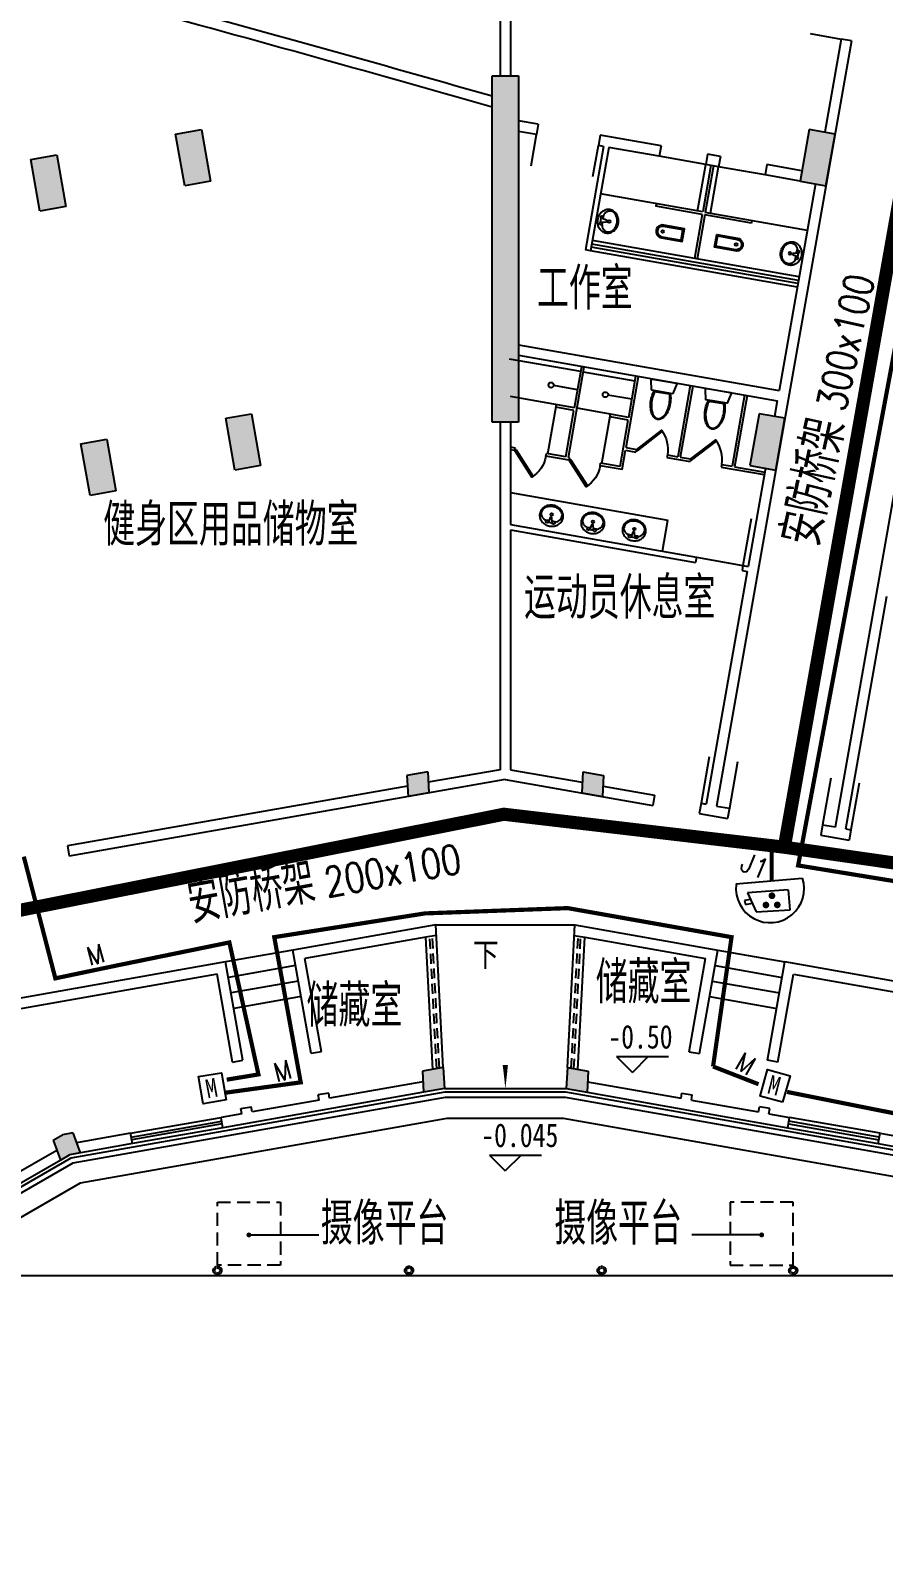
# Model space of a CAD drawing. Extents: x 23317406 to 24383751, y 42324270 to 43451021.
# Drawn here: x 23988326 to 24004574, y 43342326 to 43371489 of the extents above; entities that cross this region are included whole.
import ezdxf

# ---------------------------------------------------------------- set-up
doc = ezdxf.new("R2010")
doc.units = 0
doc.header["$MEASUREMENT"] = 0
doc.linetypes.add('DASHED', pattern=[0.75, 0.5, -0.25])
doc.linetypes.add('HIDDEN', pattern=[9.525, 6.35, -3.175])
doc.layers.get('0').update_dxf_attribs({"linetype": 'CONTINUOUS'})
for name, color, linetype in [('WZ', 7, 'CONTINUOUS'), ('场地', 5, 'CONTINUOUS'), ('墙', 7, 'CONTINUOUS'), ('投影', 9, 'CONTINUOUS'), ('柱填充', 8, 'CONTINUOUS'), ('柱形', 7, 'CONTINUOUS'), ('楼梯', 5, 'CONTINUOUS'), ('汉字', 7, 'CONTINUOUS'), ('监控管线', 11, 'CONTINUOUS'), ('监控设备', 1, 'CONTINUOUS'), ('辅助件', 9, 'CONTINUOUS'), ('门禁管线', 6, 'CONTINUOUS'), ('门禁设备', 6, 'CONTINUOUS'), ('门窗', 7, 'CONTINUOUS')]:
    doc.layers.add(name, color=color, linetype=linetype)
doc.styles.add('ATT', font='txt')
doc.styles.add('HZTXT', font='txt', dxfattribs={"width": 0.9, "bigfont": 'HZTXT'})
doc.styles.add('KSHZ', font='ROMANS.shx', dxfattribs={"height": 800, "bigfont": 'dfhz.shx'})
doc.styles.add('Q1', font='SimSun.ttf', dxfattribs={"width": 0.8, "height": 450})
doc.styles.add('Q200', font='SimSun.ttf', dxfattribs={"width": 0.8, "height": 450})
doc.dimstyles.new('Q2', dxfattribs={"dimscale": 150, "dimtxt": 2.5, "dimasz": 2.5, "dimexe": 0, "dimexo": 0, "dimgap": 0.5, "dimtad": 1, "dimdec": 4, "dimdsep": 46, "dimtxsty": 'Q200', "dimblk1": 'DOTSMALL', "dimblk2": 'DOTSMALL', "dimsah": 1, "dimcen": 2.5, "dimadec": 0, "dimazin": 0, "dimtfac": 1, "dimtdec": 3, "dimtmove": 2, "dimatfit": 3, "dimldrblk": 'DOTSMALL', "dimfxl": 1, "dimtolj": 1, "dimtzin": 10, "dimarcsym": 0})

# ---------------------------------------------------------------- blocks, each defined once
blk = doc.blocks.new('M100')
at = {"layer": '门窗'}
blk.add_line((0, 1000), (0, 0), dxfattribs=at)
blk = doc.blocks.new('A$C23EB7B9D')
at = {"layer": '门窗'}
blk.add_lwpolyline([(600, 181), (591, 209), (19, 29), (28, 0)], close=True, dxfattribs=at)
blk.add_arc((600, 181), 600, 150, 197.529, dxfattribs=at)
blk = doc.blocks.new('WC-3')
for points in [[(382, 218, 0.033558), (397, 269, 0.056391), (412, 405, 0.056391), (397, 541, 0.070142), (358, 644, 0.106098), (290, 721, 0.162033), (225, 743, 0.162033), (161, 721, 0.106098), (93, 644, 0.070142), (54, 541, 0.056391), (38, 405, 0.056391), (54, 269, 0.033558), (69, 218)], [(55, 405, -0.056391), (70, 537, -0.070142), (108, 636, -0.106098), (170, 708, -0.162033), (225, 726, -0.162033), (280, 708, -0.106098), (343, 636, -0.070142), (381, 537, -0.056391), (396, 405, -0.056391), (381, 273, -0.027675), (369, 232), (81, 232, -0.027675), (70, 273, -0.056391)], [(-20, 24, 0.477064), (0, 0), (463, 0, 0.477064), (473, 12), (431, 207, 0.354037), (426, 211), (24, 211, 0.354037), (19, 207)]]:
    blk.add_lwpolyline(points, format="xyb", close=True)
blk = doc.blocks.new('A$C7FE16A13')
at = {"layer": '门窗'}
blk.add_lwpolyline([(517, 587), (532, 561), (15, 257), (0, 283)], close=True, dxfattribs=at)
blk.add_arc((517, 587), 600, 210.4472, 257.9761, dxfattribs=at)
blk = doc.blocks.new('A$C4D630D1B')
at = {"layer": '柱填充', "xscale": -1, "rotation": 325.0332498741019}
blk.add_blockref('A$C7FE16A13', (321, -219), dxfattribs=at)
blk = doc.blocks.new('15PLAV04')
at = {"color": 0, "linetype": 'ByBlock'}
for p, q in [((2.5, -1.5), (2.5, 1.5)), ((7, 0.5), (3, 1.5)), ((4, 1.25), (4, 3.635323)), ((7, -0.5), (7, 0.5)), ((3, -1.5), (7, -0.5)), ((4, -3.628449), (4, -1.25))]:
    blk.add_line(p, q, dxfattribs=at)
blk.add_lwpolyline([(8, 9, 0.109452), (4.986152, 8.332258, 0.102376), (2.343146, 6.363961, 0.093737), (0.622313, 3.491319, 0.088426), (0, 0, 0.088426), (0.622313, -3.491319, 0.093737), (2.343146, -6.363961, 0.102376), (4.986152, -8.332258, 0.109452), (8, -9, 0.109452), (11.013848, -8.332258, 0.102376), (13.656854, -6.363961, 0.093737), (15.377687, -3.491319, 0.088426), (16, 0, 0.088426), (15.377687, 3.491319, 0.093737), (13.656854, 6.363961, 0.102376), (11.013848, 8.332258, 0.109452)], format="xyb", close=True, dxfattribs=at)
for centre in [(3, 2.5), (9, 0), (3, -2.5)]:
    blk.add_circle(centre, 1, dxfattribs=at)
for centre, radius, start, end in [((7, 3.635323), 3, 146.09549, 180), ((11.358035, 0.706347), 8.250845, 143.130102, 146.09549), ((9.915843, 1.787992), 6.448105, 118.911201, 143.130102), ((9, 3.446272), 4.553728, 90, 118.911201), ((9, 3.446272), 4.553728, 61.088799, 90), ((8.084157, 1.787992), 6.448105, 36.869898, 61.088799), ((6.641965, 0.706347), 8.250845, 17.257939, 36.869898), ((4.368267, 0), 10.631733, 0, 17.257939), ((4.368267, 0), 10.631733, 342.742061, 0), ((7, -3.628449), 3, 180, 212.259808), ((9.915843, -1.787992), 6.448105, 212.259808, 241.088799), ((9, -3.446272), 4.553728, 241.088799, 270), ((9, -3.446272), 4.553728, 270, 298.911201), ((8.084157, -1.787992), 6.448105, 298.911201, 323.130102), ((6.641965, -0.706347), 8.250845, 323.130102, 342.742061)]:
    blk.add_arc(centre, radius, start, end, dxfattribs=at)
at = {"color": 0, "linetype": 'ByBlock', "style": 'ATT'}
for tag, p, flags in [('ITEM', (0, -17.5), 3), ('ROOM_NUMBER', (0, -26.5), 1)]:
    blk.add_attdef(tag, p, '', height=6, dxfattribs=dict(at, flags=flags))
blk = doc.blocks.new('_DOTSMALL')
at = {"color": 0, "linetype": 'ByBlock', "const_width": 0.5}
blk.add_lwpolyline([(-0.0625, 0, 1), (0.0625, 0, 1)], format="xyb", close=True, dxfattribs=at)
blk = doc.blocks.new('A$C38CA4F4E')
at = {"layer": 'WZ'}
for p, q in [((1275, 791), (6, 791)), ((216, 608), (351, 229)), ((992, 595), (216, 608)), ((995, 213), (997, 599)), ((264, 474), (147, 468)), ((147, 468), (158, 390)), ((158, 390), (293, 399)), ((351, 229), (995, 213))]:
    blk.add_line(p, q, dxfattribs=at)
at = {"layer": 'WZ', "const_width": 63.8}
for points in [[(576, 349, 1), (513, 340, 1)], [(706, 515, 1), (642, 506, 1)], [(792, 333, 1), (729, 324, 1)]]:
    blk.add_lwpolyline(points, format="xyb", close=True, dxfattribs=at)
at = {"layer": 'WZ'}
blk.add_arc((650, 650), 650, 168.3231, 12.7312, dxfattribs=at)
blk = doc.blocks.new('A$C598A25E8')
at = {"layer": '监控设备', "color": 6}
blk.add_lwpolyline([(525, 73), (86, 0), (0, 518), (439, 591)], close=True, dxfattribs=at)
at = {"layer": '门禁设备', "style": 'Q1', "width": 0.9}
blk.add_text('M', height=360, rotation=10.6583, dxfattribs=at).set_placement((170, 101, -121))

msp = doc.modelspace()

# ---------------------------------------------------------------- hatches: boundary and pattern name
at = {"layer": '柱填充'}
for points in [[(23997620, 43370626.71633), (23997620, 43364026.44335), (23997120, 43364026.44335), (23997120, 43370626.71633)], [(23991580.15561, 43369605.81055), (23991087.75173, 43369518.98646), (23991261.39991, 43368534.1787), (23991753.80378, 43368621.00279)], [(24002986.19622, 43368621.00279), (24003478.60009, 43368534.1787), (24003652.24827, 43369518.98646), (24003159.84439, 43369605.81055)], [(23988503.9382, 43368047.96381), (23988996.34208, 43368134.7879), (23988822.6939, 43369119.59565), (23988330.29002, 43369032.77156)], [(23992216.46666, 43363117.73638), (23992708.87054, 43363204.56047), (23992535.22236, 43364189.36822), (23992042.81848, 43364102.54413)], [(24002697.18152, 43364102.54413), (24002204.77764, 43364189.36822), (24002031.12946, 43363204.56047), (24002523.53334, 43363117.73638)], [(23989459.00318, 43362631.52117), (23989951.40705, 43362718.34525), (23989777.75888, 43363703.15301), (23989285.355, 43363616.32892)]]:
    msp.add_hatch(color=256, dxfattribs=at).paths.add_polyline_path(points)

# ---------------------------------------------------------------- linework, layer by layer
at = {"layer": '场地'}
msp.add_line((24008870, 43347768), (23985870, 43347768), dxfattribs=at)
at = {"layer": '墙', "ltscale": 5000}
for p, q in [((23997270, 43375912.9268), (23997270, 43370626.71633)), ((23997470, 43375856.2989), (23997470, 43370626.71633)), ((24003964.81609, 43371291.64022), (24001394.81722, 43356716.4865)), ((24003767.85454, 43371326.36985), (24003455.28711, 43369553.71602)), ((24003964.81609, 43371291.64022), (24003767.85454, 43371326.36985)), ((23997998.62576, 43369703.53136), (23997620, 43369770.29329)), ((23997998.62584, 43369703.53183), (23997963.89604, 43369506.56982)), ((23997963.89604, 43369506.56982), (23997620, 43369567.20797)), ((23999180.39506, 43369495.15354), (23999145.66535, 43369298.19201)), ((24000337.32481, 43369291.15565), (23999180.39506, 43369495.15354)), ((23999243.92675, 43369280.86587), (23998896.62961, 43367311.2505)), ((23999342.40753, 43369263.50105), (23998995.11038, 43367293.88568)), ((23999243.92675, 43369280.86587), (23999145.66535, 43369298.19201)), ((24000302.5951, 43369094.19412), (23999342.40753, 43369263.50105)), ((24000337.32487, 43369291.15597), (24000302.5951, 43369094.19412)), ((24001223.65178, 43369134.87225), (24001188.92207, 43368937.91072)), ((24001469.85372, 43369091.46021), (24001223.65178, 43369134.87225)), ((24001469.85372, 43369091.46021), (24001435.124, 43368894.49867)), ((24001435.124, 43368894.49867), (24001188.92207, 43368937.91072)), ((24002356.18069, 43368935.17681), (24002321.45098, 43368738.21527)), ((24003020.92593, 43368817.96433), (24002356.18069, 43368935.17681)), ((24002986.19622, 43368621.00279), (24002321.45098, 43368738.21527)), ((24003281.63854, 43368568.90834), (24002587.04425, 43364629.67761)), ((23997620, 43365505.50152), (24002587.04425, 43364629.67761)), ((23997620, 43365302.4162), (24002552.31454, 43364432.71607)), ((24002552.31454, 43364432.71607), (24002500.21997, 43364137.27377)), ((24003659.87979, 43356317.09486), (24005083.79485, 43364392.51843)), ((23997270, 43364026.44335), (23997270, 43357408.53767)), ((23997470, 43364026.44335), (23997470, 43362079.50009)), ((24002326.57139, 43363152.46608), (24001996.63911, 43361281.33148)), ((23997470, 43362079.50009), (24001011.83135, 43361454.97966)), ((23997470, 43361977.95743), (23997470, 43357408.53767)), ((23997470, 43361977.95743), (24000994.4665, 43361356.49889)), ((24001011.83135, 43361454.97966), (24000994.4665, 43361356.49889)), ((24001979.27425, 43361182.85071), (24001197.85567, 43356751.21614)), ((24001898.15827, 43361298.69595), (24001880.79341, 43361200.21518)), ((24001880.79347, 43361200.21553), (24001979.27425, 43361182.85071)), ((24001898.15833, 43361298.6963), (24001996.63911, 43361281.33148)), ((24003856.84134, 43356282.36522), (24004638.25814, 43360714.00011)), ((23997270, 43357408.53767), (23995903.17006, 43357167.52868)), ((23997470, 43357408.53767), (23998836.83066, 43357167.52855)), ((23995506.28867, 43357097.54778), (23989027.9522, 43355955.24227)), ((23997370, 43357223.08505), (23989062.68184, 43355758.28072)), ((23997370, 43357223.08505), (24000178.31821, 43356727.90278)), ((23999233.71205, 43357097.54765), (24000213.04792, 43356924.86432)), ((24000213.04792, 43356924.86432), (24000178.31821, 43356727.90278)), ((24001099.3749, 43356768.58096), (24001064.64518, 43356571.61942)), ((24001064.64518, 43356571.61942), (24001606.29426, 43356476.11207)), ((24001099.3749, 43356768.58096), (24001197.85567, 43356751.21614)), ((24001394.81722, 43356716.4865), (24001641.02153, 43356673.07404)), ((24003413.67549, 43356360.50732), (24003659.87979, 43356317.09486)), ((24003856.84134, 43356282.36522), (24003955.32685, 43356264.99957)), ((24003955.32685, 43356264.99957), (24003920.5973, 43356068.03801)), ((23989027.9522, 43355955.24227), (23989062.68184, 43355758.28072)), ((24003378.94822, 43356163.54535), (24003920.5973, 43356068.03801)), ((23996045.53721, 43354450.98), (23993321.62424, 43353970.68065)), ((23995857.64231, 43354214.76373), (23993553.31543, 43353808.44873)), ((23996056.08304, 43354249.75419), (23995857.64231, 43354214.76373)), ((23995989.46482, 43351699.44107), (23995857.64231, 43354214.76373)), ((23996187.90589, 43351734.43158), (23996045.53721, 43354450.98)), ((23998552.09411, 43351734.43158), (23998694.46343, 43354450.97988)), ((23998683.91756, 43354249.75408), (23998882.35832, 43354214.76362)), ((23998694.46343, 43354450.98), (24001418.3764, 43353970.68065)), ((23998750.53575, 43351699.44097), (23998882.35832, 43354214.76362)), ((23998882.35833, 43354214.76373), (24001186.68521, 43353808.44873)), ((23993668.9206, 43352001.06514), (23993321.62424, 43353970.68065)), ((24001071.08002, 43352001.06503), (24001418.3764, 43353970.68065)), ((23992041.37416, 43353744.93802), (23987992.99841, 43353031.10014)), ((23992371.3057, 43351873.80328), (23992041.37416, 43353744.93802)), ((23993865.88215, 43352035.79478), (23993553.31543, 43353808.44873)), ((24000874.11847, 43352035.79467), (24001186.68521, 43353808.44873)), ((24002368.69494, 43351873.80328), (24002698.62646, 43353744.93791)), ((23991879.14225, 43353513.24683), (23988062.45768, 43352840.26236)), ((23992174.34415, 43351839.07365), (23991879.14225, 43353513.24683)), ((24002565.65649, 43351839.07365), (24002860.85837, 43353513.24672)), ((24002860.85837, 43353513.24672), (24006677.54232, 43352840.26236)), ((23992174.34415, 43351839.07365), (23992371.3057, 43351873.80328)), ((23993865.88215, 43352035.79478), (23993668.9206, 43352001.06514)), ((24000874.11847, 43352035.79467), (24001071.08002, 43352001.06503)), ((24002565.65649, 43351839.07365), (24002368.69494, 43351873.80328)), ((23995812.11609, 43351261.99906), (23991988.79886, 43350587.84507)), ((23995801.57029, 43351463.22487), (23994022.16551, 43351149.4678)), ((23998927.88455, 43351261.99906), (24002751.20178, 43350587.84507)), ((23998938.43035, 43351463.22487), (24000717.83513, 43351149.4678)), ((23992330.62751, 43350952.74667), (23992527.58906, 43350987.47631)), ((23992544.95388, 43350888.99553), (23992527.58906, 43350987.47631)), ((23993825.20396, 43351114.73816), (23992544.95388, 43350888.99553)), ((23994004.80069, 43351247.94857), (23993807.83914, 43351213.21894)), ((23993825.20396, 43351114.73816), (23993807.83914, 43351213.21894)), ((23994022.16551, 43351149.4678), (23994004.80069, 43351247.94857)), ((24000717.83513, 43351149.4678), (24000735.19995, 43351247.94857)), ((24000735.19995, 43351247.94857), (24000932.1615, 43351213.21894)), ((24000914.79668, 43351114.73816), (24000932.1615, 43351213.21894)), ((24000914.79668, 43351114.73816), (24002195.04676, 43350888.99553)), ((24002195.04676, 43350888.99553), (24002212.41158, 43350987.47631)), ((24002409.37313, 43350952.74667), (24002212.41158, 43350987.47631)), ((23992347.99233, 43350854.2659), (23991954.06923, 43350784.80663)), ((23991988.79886, 43350587.84507), (23991954.06923, 43350784.80663)), ((23992347.99233, 43350854.2659), (23992330.62751, 43350952.74667)), ((24002392.00831, 43350854.2659), (24002409.37313, 43350952.74667)), ((24002392.00831, 43350854.2659), (24002785.93141, 43350784.80663)), ((24002751.20178, 43350587.84507), (24002785.93141, 43350784.80663)), ((23990230.65566, 43350480.92231), (23989200.15784, 43350299.21774)), ((23990265.38529, 43350283.96076), (23990230.65566, 43350480.92231)), ((24004474.61535, 43350283.96076), (24004509.34498, 43350480.92231)), ((24004509.34496, 43350480.9222), (24005539.84216, 43350299.21774)), ((23987918.07621, 43349639.21223), (23988824.28079, 43350162.40969)), ((23990265.38529, 43350283.96076), (23989069.61711, 43350073.11457)), ((24004474.61533, 43350283.96065), (24005470.38289, 43350108.37997)), ((23988018.07621, 43349466.00715), (23989069.61711, 43350073.11457))]:
    msp.add_line(p, q, dxfattribs=at)
at = {"layer": '墙'}
for p, q in [((23998995.11038, 43367293.88568), (23998896.62961, 43367311.2505)), ((24001641.02153, 43356673.07404), (24001606.29238, 43356476.10142)), ((24003413.67737, 43356360.51798), (24003378.94822, 43356163.54535))]:
    msp.add_line(p, q, dxfattribs=at)
at = {"layer": '墙', "ltscale": 5000}
for start, end in [(67.1172342395, 67.1172342395), (66.2587266313, 66.2587266313), (64.4772342395, 64.4772342395), (64.9387266313, 64.9387266313)]:
    msp.add_arc((23850578.58196, 42857442.58139), 533172.67138, start, end, dxfattribs=at)
at = {"layer": '墙'}
for centre, radius, start, end in [((23850634.74669, 42857737.27781), 530172.67138, 79.4743453394, 79.4743453394), ((23850639.30178, 42857736.37231), 530172.67138, 78.1227654233, 78.1227654233), ((23850644.55659, 42857735.23786), 530172.67138, 77.5606287088, 77.5606287088), ((23850649.0789, 42857734.18074), 530172.67138, 76.2090487927, 76.2090487927), ((23850578.58196, 42857442.58139), 533322.67138, 74.051653021, 75.6862136079), ((23850578.58196, 42857442.58139), 533122.67138, 74.0455104702, 75.6431692128)]:
    msp.add_arc(centre, radius, start, end, dxfattribs=at)
at = {"layer": '投影', "linetype": 'DASHED', "ltscale": 500}
for points in [[(23991885, 43349168), (23993085, 43349168), (23993085, 43347968), (23991885, 43347968)], [(24002855, 43349168), (24001655, 43349168), (24001655, 43347968), (24002855, 43347968)]]:
    msp.add_lwpolyline(points, close=True, dxfattribs=at)
at = {"layer": '柱填充'}
for points in [[(23995892.62426, 43357368.75449), (23995495.74287, 43357298.77359), (23995913.71586, 43356966.30286), (23995516.83446, 43356896.32197)], [(23998847.37646, 43357368.75437), (23999244.25785, 43357298.77347), (23998826.28486, 43356966.30274), (23999223.16626, 43356896.32184)], [(23996187.90589, 43351734.43158), (23995791.02449, 43351664.45069), (23996208.99748, 43351331.97996), (23995812.11609, 43351261.99906)], [(23998552.09411, 43351734.43158), (23998948.97551, 43351664.45069), (23998531.00252, 43351331.97996), (23998927.88391, 43351261.99906)], [(23988754.82152, 43350353.24747), (23988930.69857, 43350454.79013), (23988893.74006, 43349971.57191), (23989069.61711, 43350073.11457)], [(23988930.69857, 43350454.79013), (23989130.69857, 43350490.05552), (23989069.61711, 43350073.11457), (23989269.61711, 43350108.37997)]]:
    msp.add_solid(points, dxfattribs=at)
at = {"layer": '柱形'}
for p, q in [((23997120, 43364026.44335), (23997120, 43370626.71633)), ((23997120, 43370626.71633), (23997620, 43370626.71633)), ((23997620, 43370626.71633), (23997620, 43364026.44335)), ((23991087.75173, 43369518.98646), (23991580.15561, 43369605.81055)), ((23991261.39991, 43368534.1787), (23991087.75173, 43369518.98646)), ((23991580.15561, 43369605.81055), (23991753.80378, 43368621.00279)), ((24003159.84439, 43369605.81055), (24002986.19622, 43368621.00279)), ((24003652.24827, 43369518.98646), (24003159.84439, 43369605.81055)), ((24003478.60009, 43368534.1787), (24003652.24827, 43369518.98646)), ((23988330.29002, 43369032.77156), (23988822.6939, 43369119.59565)), ((23988822.6939, 43369119.59565), (23988996.34208, 43368134.7879)), ((23988503.9382, 43368047.96381), (23988330.29002, 43369032.77156)), ((23991753.80378, 43368621.00279), (23991261.39991, 43368534.1787)), ((24002986.19622, 43368621.00279), (24003478.60009, 43368534.1787)), ((23988996.34208, 43368134.7879), (23988503.9382, 43368047.96381)), ((23992042.81848, 43364102.54413), (23992535.22236, 43364189.36822)), ((23992216.46666, 43363117.73638), (23992042.81848, 43364102.54413)), ((23992535.22236, 43364189.36822), (23992708.87054, 43363204.56047)), ((24002204.77764, 43364189.36822), (24002031.12946, 43363204.56047)), ((24002697.18152, 43364102.54413), (24002204.77764, 43364189.36822)), ((24002523.53334, 43363117.73638), (24002697.18152, 43364102.54413)), ((23997620, 43364026.44335), (23997120, 43364026.44335)), ((23989285.355, 43363616.32892), (23989777.75888, 43363703.15301)), ((23989459.00318, 43362631.52117), (23989285.355, 43363616.32892)), ((23989777.75888, 43363703.15301), (23989951.40705, 43362718.34525)), ((23992708.87054, 43363204.56047), (23992216.46666, 43363117.73638)), ((24002031.12946, 43363204.56047), (24002523.53334, 43363117.73638)), ((23989951.40705, 43362718.34525), (23989459.00318, 43362631.52117)), ((23995892.62426, 43357368.75449), (23995495.74287, 43357298.77359)), ((23995495.74287, 43357298.77359), (23995516.83446, 43356896.32197)), ((23995892.62426, 43357368.75449), (23995913.71586, 43356966.30286)), ((23998847.37646, 43357368.75437), (23998826.28486, 43356966.30274)), ((23998847.37646, 43357368.75437), (23999244.25785, 43357298.77347)), ((23999244.25785, 43357298.77347), (23999223.16626, 43356896.32184)), ((23995913.71586, 43356966.30286), (23995516.83446, 43356896.32197)), ((23998826.28486, 43356966.30274), (23999223.16626, 43356896.32184)), ((23996187.90589, 43351734.43158), (23995791.02449, 43351664.45069)), ((23995791.02449, 43351664.45069), (23995812.11609, 43351261.99906)), ((23996187.90589, 43351734.43158), (23996208.99748, 43351331.97996)), ((23998552.09411, 43351734.43158), (23998531.00252, 43351331.97996)), ((23998552.09411, 43351734.43158), (23998948.97551, 43351664.45069)), ((23998948.97551, 43351664.45069), (23998927.88391, 43351261.99906)), ((23996208.99748, 43351331.97996), (23995812.11609, 43351261.99906)), ((23998531.00252, 43351331.97996), (23998927.88391, 43351261.99906)), ((23988754.82152, 43350353.24747), (23988930.69857, 43350454.79013)), ((23989130.69857, 43350490.05552), (23988930.69857, 43350454.79013)), ((23989269.61711, 43350108.37997), (23989069.61711, 43350073.11457)), ((23988893.74006, 43349971.57191), (23989069.61711, 43350073.11457))]:
    msp.add_line(p, q, dxfattribs=at)
at = {"layer": '柱形', "ltscale": 1000}
for p, q in [((23989130.69857, 43350490.05552), (23989269.61711, 43350108.37997)), ((23988754.82152, 43350353.24747), (23988893.74006, 43349971.57191))]:
    msp.add_line(p, q, dxfattribs=at)
at = {"layer": '柱形', "linetype": 'DASHED'}
for centre, radius in [((23991885, 43347868), 80), ((23991885, 43347868), 50), ((23995535, 43347868), 80), ((23995535, 43347868), 50), ((23999205, 43347868), 80), ((23999205, 43347868), 50), ((24002855, 43347868), 80), ((24002855, 43347868), 50)]:
    msp.add_circle(centre, radius, dxfattribs=at)
at = {"layer": '楼梯'}
for p, q in [((23996045.53721, 43354450.98), (23998694.46343, 43354450.97988)), ((23993321.62424, 43353970.68065), (23992041.37416, 43353744.93802)), ((24001418.3764, 43353970.68065), (24002698.62648, 43353744.93802)), ((23993373.7187, 43353675.23832), (23992093.46862, 43353449.49569)), ((24001366.28194, 43353675.23832), (24002646.53202, 43353449.49569)), ((23993425.81315, 43353379.79599), (23992145.56307, 43353154.05336)), ((24001314.18749, 43353379.79599), (24002594.43757, 43353154.05336)), ((23993477.9076, 43353084.35367), (23992197.65752, 43352858.61104)), ((24001262.09304, 43353084.35367), (24002542.34312, 43352858.61104)), ((23996208.99748, 43351331.97996), (23998531.00252, 43351331.97996))]:
    msp.add_line(p, q, dxfattribs=at)
at = {"layer": '汉字', "color": 0}
for p, q in [((23999491.25231, 43351941.2605), (24000480.01216, 43351941.2605)), ((23999491.25231, 43351941.2605), (23999791.25231, 43351641.2605)), ((24000091.25231, 43351941.2605), (23999791.25231, 43351641.2605)), ((23997070, 43350066.37599), (23998058.75985, 43350066.37599)), ((23997070, 43350066.37599), (23997370, 43349766.37599)), ((23997670, 43350066.37599), (23997370, 43349766.37599))]:
    msp.add_line(p, q, dxfattribs=at)
msp.add_lwpolyline([(23997370.00032, 43354450.97994, 0, 0, -0.0000000108), (23997370.00032, 43351784.11462, 100, 0, -0.0088812165), (23997370.00032, 43351331.97996, 100, 0, 0)], format="xyseb", dxfattribs=at)
at = {"layer": '监控管线', "color": 0}
msp.add_line((24006747.00159, 43353031.10014), (24002698.62646, 43353744.93791), dxfattribs=at)
at = {"layer": '监控管线', "color": 2, "const_width": 250}
for points in [[(24019090.7904, 43307999.23379), (24022836.3983, 43312515.53166), (24026356.08152, 43322180.89905), (24026292.42422, 43332453.62215), (24023148.31794, 43341851.26224), (24016360.3546, 43349947.57592), (24007486.68719, 43355242.00889), (24002685.44275, 43355931.86111), (24005962.50221, 43374375.84004), (23992616.48831, 43378217.9585), (23976840.75464, 43382171.97166), (23965043.10162, 43384891.0045)], [(24002685.44275, 43355931.86111), (23997343.06288, 43356559.4826), (23987538.22536, 43354613.85569), (23978593.16823, 43349566.1691), (23971930.9036, 43341971.95042), (23968539.24905, 43332346.7492), (23968732.65903, 43322263.56502), (23972000.93915, 43312409.91181), (23975322.13586, 43308128.73699)]]:
    msp.add_lwpolyline(points, dxfattribs=at)
at = {"layer": '监控设备', "color": 1}
for p, q in [((23987317.77147, 43354541.90329), (23997456.61443, 43356509.11436)), ((23997456.61443, 43356509.11436), (24003461.72873, 43355842.04343)), ((24003406.75466, 43355811.84457), (24007409.78388, 43355141.89741))]:
    msp.add_line(p, q, dxfattribs=at)
at = {"layer": '监控设备', "color": 1, "const_width": 80}
msp.add_lwpolyline([(24002446.46045, 43355294.97195), (24002446.46045, 43355851.37797)], dxfattribs=at)
at = {"layer": '辅助件', "ltscale": 5000}
for p, q in [((24001287.40284, 43368920.5459), (24001131.11913, 43368034.21898)), ((24001336.64323, 43368911.86349), (24001180.35951, 43368025.53658)), ((24000244.79215, 43368190.50234), (24000236.10972, 43368141.26196)), ((24001122.4367, 43367984.9786), (24000974.83541, 43367147.89208)), ((24001171.67709, 43367976.29619), (24001024.0758, 43367139.20965)), ((24002066.68643, 43367869.25286), (24002058.004, 43367820.01248))]:
    msp.add_line(p, q, dxfattribs=at)
at = {"layer": '辅助件'}
for p, q in [((24001131.11913, 43368034.21898), (23999186.12381, 43368377.17414)), ((24001122.4367, 43367984.9786), (24000236.10972, 43368141.26196)), ((24002058.004, 43367820.01248), (24001171.67709, 43367976.29619)), ((24003125.35483, 43367682.58143), (24001180.35951, 43368025.53658)), ((23998808.83429, 43364991.24998), (23997450.78408, 43365230.71087)), ((23998571.55519, 43363357.63478), (23998875.4395, 43365081.04834)), ((23998687.28057, 43364301.88455), (23998826.19911, 43365089.73075)), ((23999842.88244, 43364808.91939), (23998858.07468, 43364982.56757)), ((23998748.05743, 43364646.56726), (23998292.58385, 43364726.87955)), ((23999670.7214, 43363544.6071), (23999909.48764, 43364898.71776)), ((23999721.32871, 43364119.55396), (23999860.24725, 43364907.40017)), ((24000894.29539, 43364725.06958), (24000655.52915, 43363370.95892)), ((24000943.53578, 43364716.38717), (24000704.76954, 43363362.27651)), ((23998687.28057, 43364301.88455), (23997470, 43364516.52396)), ((23999782.10557, 43364464.23668), (23999326.63199, 43364544.54896)), ((24001928.34353, 43364542.73899), (24001689.57729, 43363188.62833)), ((24001977.58392, 43364534.05658), (24001738.81768, 43363179.94592)), ((23998177.63209, 43363427.09405), (23998342.59786, 43364362.66141)), ((23998678.59816, 43364252.64416), (23998333.91545, 43364313.42102)), ((23998522.3148, 43363366.31719), (23998678.59816, 43364252.64416)), ((23999721.32871, 43364119.55396), (23998736.52096, 43364293.20214)), ((23999211.68023, 43363244.76346), (23999376.646, 43364180.33083)), ((23999712.6463, 43364070.31358), (23999367.96359, 43364131.09044)), ((23999556.36294, 43363183.9866), (23999712.6463, 43364070.31358)), ((23997562.12724, 43363535.62416), (23997470, 43363551.86868)), ((23997553.44483, 43363486.38377), (23997562.12724, 43363535.62416)), ((23999670.7214, 43363544.6071), (23999867.68295, 43363509.87746)), ((23999867.68295, 43363509.87746), (23999859.00054, 43363460.63707)), ((23997553.44483, 43363486.38377), (23997470, 43363501.09735)), ((23998144.32949, 43363382.19486), (23998153.01189, 43363431.43525)), ((23998587.49297, 43363304.05318), (23998144.32949, 43363382.19486)), ((23998522.3148, 43363366.31719), (23998153.01189, 43363431.43525)), ((23998596.17538, 43363353.29357), (23998571.55519, 43363357.63478)), ((23998587.49297, 43363304.05318), (23998596.17538, 43363353.29357)), ((23999178.37763, 43363199.86428), (23999187.06003, 43363249.10467)), ((23999556.36294, 43363183.9866), (23999187.06003, 43363249.10467)), ((23999596.92092, 43363126.0638), (23999662.03899, 43363495.36671)), ((23999662.03899, 43363495.36671), (23999859.00054, 43363460.63707)), ((24000458.5676, 43363405.68855), (24000449.88519, 43363356.44817)), ((24000449.88519, 43363356.44817), (24000893.04868, 43363278.30649)), ((24000458.5676, 43363405.68855), (24000655.52915, 43363370.95892)), ((24000704.76954, 43363362.27651), (24000901.73109, 43363327.54687)), ((24000901.73109, 43363327.54687), (24000893.04868, 43363278.30649)), ((24001492.61574, 43363223.35797), (24001483.93333, 43363174.11758)), ((24001492.61574, 43363223.35797), (24001689.57729, 43363188.62833)), ((23999596.92092, 43363126.0638), (23999178.37763, 43363199.86428)), ((24001483.93333, 43363174.11758), (24002304.86532, 43363029.36512)), ((24001738.81768, 43363179.94592), (24002313.54775, 43363078.60551)), ((23997470, 43362688.75606), (24000467.43033, 43362160.22822)), ((24000363.24142, 43361569.34357), (24000467.43033, 43362160.22822))]:
    msp.add_line(p, q, dxfattribs=at)
for points in [[(24000388.94529, 43367784.29986, 1), (24000345.53295, 43367538.09797), (24000739.45596, 43367468.63823), (24000782.8683, 43367714.84011)], [(24000384.60405, 43367759.67967, 1), (24000349.87418, 43367562.71816), (24000719.17701, 43367497.59965), (24000753.90688, 43367694.56116)], [(24001792.29702, 43367536.8505, -1), (24001748.88508, 43367290.64855), (24001354.96195, 43367360.10766), (24001398.37389, 43367606.30962)], [(24001787.95583, 43367512.23031, -1), (24001753.22627, 43367315.26874), (24001383.92334, 43367380.38666), (24001418.6529, 43367577.34823)]]:
    msp.add_lwpolyline(points, format="xyb", close=True, dxfattribs=at)
for points in [[(24013020, 43329528), (24013020, 43339512.23227), (24016061.93465, 43342064.71852), (24012923.92785, 43345804.4494), (24005646.07215, 43350006.32135), (23998524.87831, 43351261.97996), (23997370, 43351261.97996), (23996215.12169, 43351261.97996), (23989093.92785, 43350006.32135), (23981816.07215, 43345804.4494), (23978678.06535, 43342064.71852), (23981720, 43339512.23227), (23981720, 43329528)], [(24012920, 43329528), (24012920, 43339558.86304), (24015921.05145, 43342077.0442), (24012858.65749, 43345726.66321), (24005611.34251, 43349910.90246), (23998516.12944, 43351161.97996), (23997370, 43351161.97996), (23996223.87056, 43351161.97996), (23989128.65749, 43349910.90246), (23981881.34251, 43345726.66321), (23978818.94855, 43342077.0442), (23981820, 43339558.86304), (23981820, 43329528)], [(24012520, 43329528), (24012520, 43339745.3861), (24015357.51863, 43342126.34693), (24012597.57603, 43345415.51844), (24005472.42397, 43349529.2269), (23998481.13398, 43350761.97996), (23997370, 43350761.97996), (23996258.86602, 43350761.97996), (23989267.57603, 43349529.2269), (23982142.42397, 43345415.51844), (23979382.48137, 43342126.34693), (23982220, 43339745.3861), (23982220, 43329528)]]:
    msp.add_lwpolyline(points, dxfattribs=at)
for centre, radius in [((24000367.23912, 43367661.19891), 25), ((24001770.59105, 43367413.74953), 25), ((23998243.34346, 43364735.56195), 50), ((23999277.3916, 43364553.23137), 50)]:
    msp.add_circle(centre, radius, dxfattribs=at)
at = {"layer": '门禁管线', "color": 6, "const_width": 80}
for points in [[(24011046.15709, 43353285.39945), (24010658.14433, 43352923.76866), (24007372.96506, 43354861.0747), (24002949.61213, 43355584.33629), (24005893.75962, 43371314.88727)], [(23989929.9997, 43353670.18677), (23988797.30279, 43353433.27812), (23988196.44563, 43355751.45927)], [(24001328.70158, 43351753.68388), (24001681.22734, 43354217.85472), (23998558.85545, 43354771.03625), (23995839.36926, 43354670.45835), (23992968.80015, 43354217.85472), (23993472.40882, 43351451.94865), (23992011.94585, 43351250.7913)], [(23992062.30579, 43351502.23759), (23992666.63433, 43351602.81704), (23992112.66572, 43354117.27683), (23990370.23798, 43353760.36372)], [(23990370.23798, 43353760.36372), (23989929.9997, 43353670.18677)], [(24001328.70158, 43351753.68388), (24002195.15702, 43351416.13413)], [(24002738.84188, 43351269.51168), (24006181.75185, 43350581.90757), (24013526.62998, 43346169.79019), (24015649.75816, 43343763.18127)]]:
    msp.add_lwpolyline(points, dxfattribs=at)
at = {"layer": '门窗'}
for p, q in [((24001188.92207, 43368937.91072), (24000302.5951, 43369094.19412)), ((24002321.45098, 43368738.21527), (24001435.124, 43368894.49867)), ((24002946.84409, 43366670.19913), (23999007.61308, 43367364.79184)), ((24002956.56841, 43366725.34836), (23999017.3374, 43367419.94107)), ((24002969.07111, 43366796.25451), (23999029.8401, 43367490.84722)), ((24002934.3414, 43366599.29297), (23998995.11038, 43367293.88568)), ((24001011.83135, 43361454.97966), (24001898.15833, 43361298.6963)), ((23990230.65566, 43350480.92231), (23991954.06923, 43350784.80663)), ((23990243.67927, 43350407.06173), (23991967.09284, 43350710.94604)), ((24004496.32137, 43350407.06173), (24002772.9078, 43350710.94604)), ((24004509.34498, 43350480.92231), (24002785.93141, 43350784.80663)), ((23991975.77525, 43350661.70566), (23990252.36168, 43350357.82135)), ((23991988.79886, 43350587.84507), (23990265.38529, 43350283.96076)), ((24002751.20178, 43350587.84507), (24004474.61535, 43350283.96076)), ((24002764.22539, 43350661.70566), (24004487.63896, 43350357.82135))]:
    msp.add_line(p, q, dxfattribs=at)
at = {"layer": '门窗', "linetype": 'HIDDEN', "ltscale": 30}
for p, q in [((23996063.88009, 43351712.56249), (23995932.05757, 43354227.88515)), ((23996113.49026, 43351721.3101), (23995981.66775, 43354236.63276)), ((23998626.51032, 43351721.31), (23998758.33289, 43354236.63265)), ((23998676.12049, 43351712.56239), (23998807.94306, 43354227.88504))]:
    msp.add_line(p, q, dxfattribs=at)
at = {"layer": '门窗'}
msp.add_lwpolyline([(24000901.73109, 43363327.54687), (24000920.00596, 43363303.75551), (24001395.83329, 43363669.25291), (24001377.55842, 43363693.04428)], close=True, dxfattribs=at)
msp.add_arc((24000901.73109, 43363327.54687), 600, 349.999999998, 37.528959571, dxfattribs=at)

# ---------------------------------------------------------------- block references
at = {"layer": '监控设备', "rotation": 4.962925330861826}
msp.add_blockref('A$C38CA4F4E', (24001822.70785, 43354439.52034), dxfattribs=at)
at = {"layer": '辅助件', "yscale": 25, "zscale": 25}
for p, xscale, rotation in [((23999128.59519, 43367887.20364), 25, 351.0873923163342), ((24003011.83514, 43367202.48366), -25, 348.9126076830679), ((23998214.02918, 43362049.85033), 25, 80.0000000001363), ((23999001.87538, 43361910.93179), 25, 80.0000000001363), ((23999789.72158, 43361772.01325), 25, 80.0000000001363)]:
    msp.add_blockref('15PLAV04', p, dxfattribs=dict(at, xscale=xscale, rotation=rotation))
at = {"layer": '辅助件', "xscale": -1, "rotation": 170.4762695479805}
for p in [(24000173.61077, 43364850.19197), (24001207.65891, 43364667.86138)]:
    msp.add_blockref('WC-3', p, dxfattribs=at)
at = {"layer": '辅助件', "rotation": 102.9428609696466}
msp.add_blockref('A$C4D630D1B', (24000463.97416, 43363406.9307), dxfattribs=at)
at = {"layer": '门禁设备', "color": 6}
msp.add_blockref('A$C598A25E8', (23991526.23991, 43351042.65638), dxfattribs=at)
at = {"layer": '门禁设备', "color": 6, "rotation": 334.956382708657}
msp.add_blockref('A$C598A25E8', (24002147.36022, 43351228.01091), dxfattribs=at)
at = {"layer": '门窗'}
for p, xscale, yscale, zscale, rotation in [((24003767.85455, 43371326.36986), 0.6001116059758458, 0.6001116059758458, 0.6001116059758458, 79.95225196319323), ((23997963.89604, 43369506.56982), -0.5999999999999999, 0.5999999999999999, 0.5999999999999999, 170.0477710225293), ((23999145.44598, 43369298.23069), 0.5999999999999999, 0.5999999999999999, 0.5999999999999999, 169.9522289779462), ((24001190.53574, 43368937.62618), 0.9, 0.9, 0.9, 169.9999770389828), ((24001435.12398, 43368894.49856), -0.9, 0.9, 0.9, 169.9999770363404), ((24001898.15833, 43361298.6963), -0.8999999999978452, 0.8999999999978452, 0.8999999999978452, 350.0000000003105), ((24001099.3749, 43356768.58096), -0.8999999999978452, 0.8999999999978452, 0.8999999999978452, 350.0000000003105), ((24001641.02153, 43356673.07404), 0.8999999999999999, 0.8999999999999999, 0.8999999999999999, 349.9999866717718), ((24003413.67549, 43356360.50732), -0.8999999999999999, 0.8999999999999999, 0.8999999999999999, 350.0000133320885), ((24003955.32322, 43356265.00021), 0.8999999999978452, 0.8999999999978452, 0.8999999999978452, 349.999999999357)]:
    msp.add_blockref('M100', p, dxfattribs=dict(at, xscale=xscale, yscale=yscale, zscale=zscale, rotation=rotation))
at = {"layer": '门窗', "xscale": -1, "rotation": 319.9999999999379}
for p in [(23997896.75745, 43362962.40638), (23998930.80559, 43362780.0758)]:
    msp.add_blockref('A$C23EB7B9D', p, dxfattribs=at)

# ---------------------------------------------------------------- texts
at = {"layer": '汉字', "style": 'KSHZ', "width": 0.8}
for s, p in [('工作室', (23997973.34697, 43366174.31647)), ('健身区用品储物室', (23989709.74158, 43361675.51307)), ('运动员休息室', (23997726.86038, 43360280.97914)), ('储藏室', (23999092.87175, 43352953.7578)), ('储藏室', (23993584.00518, 43352512.41367)), ('摄像平台', (23993854.34507, 43348359.80983)), ('摄像平台', (23998304.44195, 43348359.80983))]:
    msp.add_text(s, height=800, dxfattribs=at).set_placement(p)
at = {"layer": '汉字', "color": 0, "style": 'Q1', "width": 0.8}
for s, p in [('下', (23996754.58069, 43353659.57814)), ('-0.50', (23999332.68707, 43352095.9639)), ('-0.045', (23996911.43476, 43350219.86701))]:
    msp.add_text(s, height=450, dxfattribs=at).set_placement(p)
at = {"layer": '监控管线', "style": 'KSHZ', "width": 0.8}
for s, height, rotation, p in [('300x100', 560, 77.609122738, (24003845.71125, 43364206.75202)), ('安防桥架', 800, 77.609122738, (24003364.17805, 43361622.36149)), ('200x100', 560, 10.25781414, (23993979.40872, 43354978.48053)), ('安防桥架', 800, 10.25781414, (23991402.98781, 43354462.66073))]:
    msp.add_text(s, height=height, rotation=rotation, dxfattribs=at).set_placement(p)
at = {"layer": '监控管线', "insert": (24001956.29473, 43355848.12865), "char_height": 375, "attachment_point": 1, "rotation": 338, "style": 'HZTXT'}
msp.add_mtext('{\\C2;J1}', dxfattribs=at)
at = {"layer": '门禁管线', "color": 6, "style": 'HZTXT', "width": 0.9}
for rotation, p in [(15.132978901, (23989447.63903, 43353666.62259, -120.6)), (15.132476537, (23993010.54855, 43351452.84641, -120.6)), (330.171576106, (24001713.41824, 43351732.06494, -120.6))]:
    msp.add_text('M', height=360, rotation=rotation, dxfattribs=at).set_placement(p)

# ---------------------------------------------------------------- leaders
at = {"layer": '汉字'}
for points in [[(23992485, 43348544.5625), (23993818.45694, 43348544.5625)], [(24002255, 43348544.5625), (24000921.54306, 43348544.5625)]]:
    msp.add_leader(points, dimstyle='Q2', override={"dimdec": 0, "dimldrblk": 'DOTSMALL'}, dxfattribs=at)

doc.saveas('drawing.dxf')
